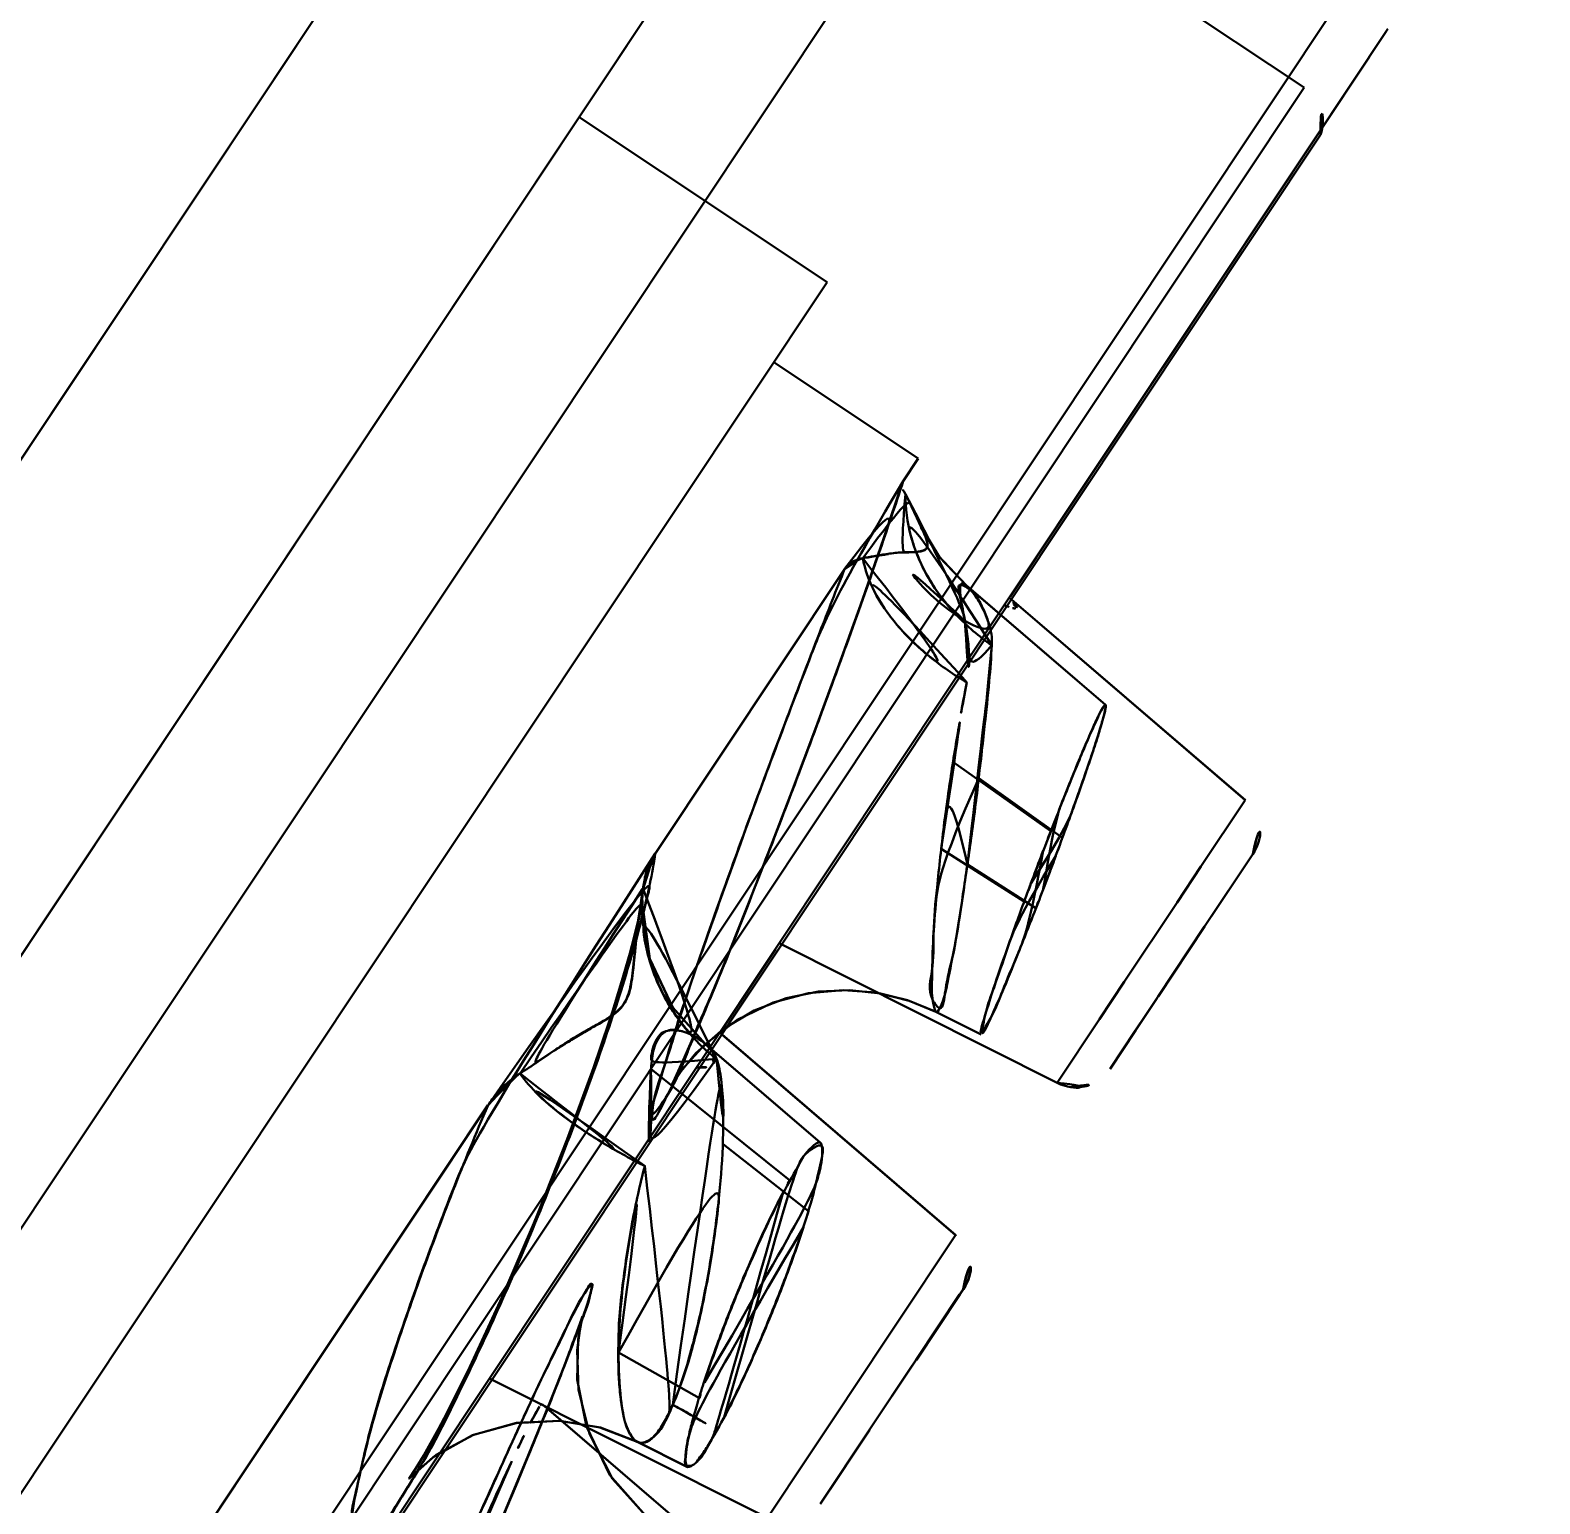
# Model space of a CAD drawing. Extents: x 16296684858 to 16296688009, y -37409618718 to -37409616409.
# Drawn here: x 16296686773.65 to 16296686784.63, y -37409617567.05 to -37409617556.33 of the extents above; entities that cross this region are included whole.
import ezdxf

# ---------------------------------------------------------------- set-up
doc = ezdxf.new("R2010")
doc.units = 0
doc.header["$LTSCALE"] = 10
doc.header["$MEASUREMENT"] = 0
doc.header["$PDMODE"] = 3
doc.header["$PDSIZE"] = -10
doc.layers.get('0').update_dxf_attribs({"linetype": 'CONTINUOUS'})
doc.layers.get('DEFPOINTS').update_dxf_attribs({"linetype": 'CONTINUOUS'})
doc.styles.add('Daelim Dimension', font='')
doc.styles.get('Daelim Dimension').set_extended_font_data('나눔고딕')
doc.dimstyles.new('DEFAULT', dxfattribs={"dimscale": 2, "dimtxt": 2, "dimasz": 2, "dimexe": 0, "dimexo": 2, "dimgap": 1, "dimtad": 1, "dimdec": 1, "dimzin": 9, "dimdsep": 46, "dimtxsty": 'Daelim Dimension', "dimcen": 0.5, "dimclrd": 252, "dimclre": 252, "dimclrt": 3, "dimadec": 1, "dimazin": 0, "dimtfac": 1, "dimtdec": 1, "dimtix": 1, "dimtmove": 0, "dimatfit": 3, "dimfxl": 1, "dimtolj": 1, "dimtzin": 1, "dimlwd": 9, "dimlwe": 9, "dimarcsym": 0})

# ---------------------------------------------------------------- blocks, each defined once
blk = doc.blocks.new('*D18')
at = {"color": 5, "lineweight": 9, "ltscale": 0.5, "transparency": 16777216}
for p, q in [((16296686647.237181, -37409618005.826988), (16296686647.237181, -37409617114.689346)), ((16296687202.637119, -37409617350.312553), (16296687202.637119, -37409617114.689346)), ((16296686655.237181, -37409617116.689346), (16296687194.637119, -37409617116.689346))]:
    blk.add_line(p, q, dxfattribs=at)
at = {"color": 5, "ltscale": 0.5, "transparency": 16777216}
for points in [[(16296686655.237181, -37409617115.356018), (16296686655.237181, -37409617118.02269), (16296686647.237181, -37409617116.689346)], [(16296687194.637119, -37409617115.356018), (16296687194.637119, -37409617118.02269), (16296687202.637119, -37409617116.689346)]]:
    blk.add_solid(points, dxfattribs=at)
at = {"layer": 'DEFPOINTS', "color": 0, "ltscale": 0.5, "transparency": 16777216}
for p in [(16296687202.637119, -37409617116.689346), (16296687202.637119, -37409617354.312553), (16296686647.237181, -37409618009.826988)]:
    blk.add_point(p, dxfattribs=at)
at = {"color": 7, "ltscale": 0.5, "transparency": 16777216, "insert": (16296686924.937149, -37409617103.916817), "char_height": 20, "attachment_point": 5, "style": 'Daelim Dimension'}
blk.add_mtext('\\A1;555', dxfattribs=at)

msp = doc.modelspace()

# ---------------------------------------------------------------- linework, layer by layer
at = {"color": 7, "linetype": 'Continuous', "lineweight": 30}
for p, q in [((16296686777.30574, -37409617553.862343), (16296686757.02877, -37409617584.328484)), ((16296686757.034849, -37409617584.328484), (16296686777.30608, -37409617553.862343)), ((16296686778.97077, -37409617554.97036), (16296686758.693859, -37409617585.436478)), ((16296686780.27706, -37409617554.993179), (16296686759.609501, -37409617586.045883)), ((16296686782.917721, -37409617556.750427), (16296686780.27706, -37409617554.993179)), ((16296686783.557409, -37409617555.541649), (16296686778.732981, -37409617562.788857)), ((16296686758.699869, -37409617585.436478), (16296686778.52722, -37409617555.637398)), ((16296686783.5268, -37409617556.322487), (16296686780.78133, -37409617560.450394)), ((16296686780.779131, -37409617560.449173), (16296686783.51362, -37409617556.342216)), ((16296686780.78133, -37409617560.450394), (16296686783.391781, -37409617556.525383)), ((16296686762.25016, -37409617587.803146), (16296686782.917721, -37409617556.750427)), ((16296686783.225981, -37409617556.775238), (16296686780.781361, -37409617560.450417)), ((16296686758.694, -37409617585.436478), (16296686777.643881, -37409617556.964546)), ((16296686777.643881, -37409617556.964546), (16296686779.44783, -37409617558.165024)), ((16296686762.491091, -37409617587.96347), (16296686783.036289, -37409617557.094589)), ((16296686779.44783, -37409617558.165024), (16296686760.49795, -37409617586.636948)), ((16296686780.111389, -37409617559.447441), (16296686779.06003, -37409617558.747787)), ((16296686780.111389, -37409617559.447441), (16296686780.00131, -37409617559.612411)), ((16296686779.577681, -37409617560.248444), (16296686778.198561, -37409617562.320007)), ((16296686778.20093, -37409617562.320183), (16296686779.57888, -37409617560.248642)), ((16296686781.473249, -37409617561.239357), (16296686780.46035, -37409617560.370102)), ((16296686781.472811, -37409617561.240112), (16296686780.46702, -37409617560.376991)), ((16296686779.07169, -37409617563.014313), (16296686780.77911, -37409617560.44915)), ((16296686782.48901, -37409617561.93222), (16296686780.77265, -37409617560.458923)), ((16296686782.489929, -37409617561.93222), (16296686780.77298, -37409617560.458397)), ((16296686781.074129, -37409617562.158401), (16296686780.362551, -37409617561.654442)), ((16296686781.16036, -37409617562.206306), (16296686780.55092, -37409617561.773872)), ((16296686782.16729, -37409617562.415527), (16296686782.48901, -37409617561.93222)), ((16296686780.88241, -37409617562.669853), (16296686780.278589, -37409617562.287804)), ((16296686782.19381, -37409617562.851196), (16296686782.54335, -37409617562.32605)), ((16296686782.24379, -37409617562.777519), (16296686782.544279, -37409617562.32605)), ((16296686780.966709, -37409617562.717667), (16296686780.46804, -37409617562.40181)), ((16296686781.993299, -37409617562.676964), (16296686782.16729, -37409617562.415527)), ((16296686781.60848, -37409617563.255249), (16296686781.993299, -37409617562.676964)), ((16296686778.732981, -37409617562.788857), (16296686772.690981, -37409617571.866707)), ((16296686782.19381, -37409617562.851196), (16296686781.85474, -37409617563.360741)), ((16296686776.96261, -37409617566.183113), (16296686779.07169, -37409617563.014313)), ((16296686779.0744, -37409617563.016037), (16296686778.669729, -37409617563.624252)), ((16296686781.120609, -37409617563.988533), (16296686779.098511, -37409617562.974068)), ((16296686781.42874, -37409617563.525337), (16296686781.60848, -37409617563.255249)), ((16296686781.589531, -37409617563.759323), (16296686781.863079, -37409617563.348213)), ((16296686780.23974, -37409617563.472099), (16296686780.569099, -37409617563.637558)), ((16296686781.59046, -37409617563.759323), (16296686781.84753, -37409617563.373169)), ((16296686781.120609, -37409617563.988533), (16296686781.42874, -37409617563.525337)), ((16296686780.38233, -37409617565.096626), (16296686778.666229, -37409617563.623543)), ((16296686780.385019, -37409617565.096626), (16296686778.6672, -37409617563.622078)), ((16296686781.50489, -37409617563.886574), (16296686781.69042, -37409617563.607857)), ((16296686781.505831, -37409617563.886574), (16296686781.691351, -37409617563.607857)), ((16296686779.397039, -37409617564.423119), (16296686778.55829, -37409617563.703148)), ((16296686779.400209, -37409617564.424461), (16296686778.564381, -37409617563.707069)), ((16296686779.175579, -37409617564.696426), (16296686778.166, -37409617563.886864)), ((16296686776.97909, -37409617564.152046), (16296686774.38818, -37409617568.044724)), ((16296686774.392019, -37409617568.045067), (16296686776.9821, -37409617564.152206)), ((16296686779.313749, -37409617564.923363), (16296686778.69202, -37409617564.433937)), ((16296686780.290621, -37409617565.23436), (16296686780.38233, -37409617565.096626)), ((16296686780.383801, -37409617565.098427), (16296686780.385019, -37409617565.096626)), ((16296686780.04015, -37409617565.610703), (16296686780.290621, -37409617565.23436)), ((16296686780.411289, -37409617565.528664), (16296686780.094959, -37409617566.003853)), ((16296686780.41398, -37409617565.528664), (16296686780.097651, -37409617566.003853)), ((16296686780.22381, -37409617565.810257), (16296686780.43668, -37409617565.490463)), ((16296686780.226629, -37409617565.810043), (16296686780.43936, -37409617565.490463)), ((16296686779.875111, -37409617565.858673), (16296686780.04015, -37409617565.610703)), ((16296686780.369761, -37409617565.594994), (16296686780.25383, -37409617565.769188)), ((16296686779.496361, -37409617566.427841), (16296686779.875111, -37409617565.858673)), ((16296686779.91737, -37409617566.270714), (16296686780.22381, -37409617565.810257)), ((16296686778.5191, -37409617566.281693), (16296686777.9317, -37409617565.950882)), ((16296686780.094959, -37409617566.003853), (16296686779.73979, -37409617566.537582)), ((16296686772.998911, -37409617572.138779), (16296686776.962629, -37409617566.183128)), ((16296686779.013941, -37409617567.152939), (16296686776.99222, -37409617566.13868)), ((16296686779.87748, -37409617568.474808), (16296686777.37532, -37409617566.327011)), ((16296686779.87821, -37409617568.474808), (16296686777.42087, -37409617566.365463)), ((16296686779.31262, -37409617566.703957), (16296686779.496361, -37409617566.427841)), ((16296686779.39822, -37409617567.050972), (16296686779.754299, -37409617566.51577)), ((16296686779.400909, -37409617567.050972), (16296686779.75909, -37409617566.512627)), ((16296686778.066441, -37409617566.60022), (16296686778.433069, -37409617566.784157)), ((16296686778.0686, -37409617566.599213), (16296686778.435671, -37409617566.783386)), ((16296686779.013941, -37409617567.152939), (16296686779.31262, -37409617566.703957)), ((16296686779.46781, -37409617566.946457), (16296686779.58375, -37409617566.772247)), ((16296686779.470501, -37409617566.946457), (16296686779.58643, -37409617566.772247))]:
    msp.add_line(p, q, dxfattribs=at)
for points in [[(16296686779.997589, -37409617559.620049), (16296686779.861879, -37409617560.024727), (16296686779.702499, -37409617560.481194), (16296686779.533279, -37409617560.952011), (16296686779.36186, -37409617561.41787), (16296686779.19215, -37409617561.869392), (16296686779.02726, -37409617562.298866), (16296686778.87122, -37409617562.696823), (16296686778.727501, -37409617563.055443), (16296686778.59926, -37409617563.367683), (16296686778.489811, -37409617563.626289), (16296686778.40225, -37409617563.825233), (16296686778.34083, -37409617563.957474), (16296686778.31571, -37409617564.007767), (16296686778.35552, -37409617563.944077), (16296686778.49276, -37409617563.773804), (16296686778.694679, -37409617563.597031), (16296686778.91852, -37409617563.463242), (16296686779.15057, -37409617563.373978), (16296686779.38452, -37409617563.325668), (16296686779.61445, -37409617563.31501), (16296686779.83576, -37409617563.338333), (16296686780.045191, -37409617563.392197), (16296686780.239531, -37409617563.473091)], [(16296686779.99828, -37409617559.619942), (16296686779.846161, -37409617560.072197), (16296686779.668699, -37409617560.577667), (16296686779.478279, -37409617561.103867), (16296686779.283501, -37409617561.628731), (16296686779.09214, -37409617562.132118), (16296686778.911421, -37409617562.596298), (16296686778.74725, -37409617563.008003), (16296686778.603661, -37409617563.35849), (16296686778.483891, -37409617563.641312), (16296686778.3909, -37409617563.851593), (16296686778.330311, -37409617563.980423), (16296686778.31868, -37409617564.003929), (16296686778.39012, -37409617563.896896), (16296686778.558701, -37409617563.709923), (16296686778.7948, -37409617563.531357), (16296686779.055071, -37409617563.405746), (16296686779.31304, -37409617563.336372), (16296686779.564131, -37409617563.314034), (16296686779.805269, -37409617563.332527), (16296686780.032459, -37409617563.38707), (16296686780.241461, -37409617563.472847)], [(16296686780.45919, -37409617560.369476), (16296686780.25532, -37409617560.153267), (16296686780.131001, -37409617559.947548)], [(16296686780.465151, -37409617560.374763), (16296686780.266439, -37409617560.164429), (16296686780.13324, -37409617559.945702)], [(16296686778.10099, -37409617562.749153), (16296686778.10231, -37409617562.668602), (16296686778.08173, -37409617562.779877), (16296686778.0191, -37409617563.032249), (16296686777.9109, -37409617563.396744), (16296686777.75601, -37409617563.859993), (16296686777.558889, -37409617564.398232), (16296686777.329849, -37409617564.975143), (16296686777.086, -37409617565.54512), (16296686776.850611, -37409617566.054893), (16296686776.64562, -37409617566.461952), (16296686776.49048, -37409617566.739647), (16296686776.40839, -37409617566.867958), (16296686776.43668, -37409617566.837387), (16296686776.604771, -37409617566.695091), (16296686776.875311, -37409617566.549103), (16296686777.18614, -37409617566.46331), (16296686777.49836, -37409617566.44812), (16296686777.79595, -37409617566.496918), (16296686778.06679, -37409617566.60038)], [(16296686778.10379, -37409617562.748093), (16296686778.105289, -37409617562.663528), (16296686778.078609, -37409617562.799683), (16296686778.00247, -37409617563.094017), (16296686777.88068, -37409617563.494072), (16296686777.715521, -37409617563.97934), (16296686777.505699, -37409617564.541649), (16296686777.255569, -37409617565.158157), (16296686776.98863, -37409617565.765556), (16296686776.74099, -37409617566.281502), (16296686776.544149, -37409617566.651413), (16296686776.424191, -37409617566.848579), (16296686776.42296, -37409617566.854927), (16296686776.58322, -37409617566.712173), (16296686776.87043, -37409617566.551659), (16296686777.189939, -37409617566.462517), (16296686777.504629, -37409617566.447762), (16296686777.80073, -37409617566.496948), (16296686778.06856, -37409617566.599472)], [(16296686778.5585, -37409617563.703217), (16296686778.32365, -37409617563.439163), (16296686778.15678, -37409617563.085648), (16296686778.100809, -37409617562.672783)], [(16296686778.562241, -37409617563.704536), (16296686778.32711, -37409617563.440376), (16296686778.16011, -37409617563.087349), (16296686778.10354, -37409617562.675491)], [(16296686778.14975, -37409617567.160248), (16296686777.88764, -37409617566.86869), (16296686777.718929, -37409617566.542519), (16296686777.639441, -37409617566.222214), (16296686777.629801, -37409617565.933533), (16296686777.65732, -37409617565.737068), (16296686777.66988, -37409617565.686447), (16296686777.645611, -37409617565.758133), (16296686777.583469, -37409617565.926933), (16296686777.483259, -37409617566.185257), (16296686777.349001, -37409617566.519783), (16296686777.18321, -37409617566.922623), (16296686776.988251, -37409617567.386581)], [(16296686778.146999, -37409617567.15873), (16296686777.86853, -37409617566.841537), (16296686777.699039, -37409617566.488083), (16296686777.630699, -37409617566.147247), (16296686777.6366, -37409617565.854721), (16296686777.665779, -37409617565.699448), (16296686777.661989, -37409617565.709084), (16296686777.619061, -37409617565.8302), (16296686777.53978, -37409617566.039642), (16296686777.424669, -37409617566.331444), (16296686777.27486, -37409617566.700287), (16296686777.093399, -37409617567.136833)]]:
    msp.add_lwpolyline(points, dxfattribs=at)
for centre, radius, start, end in [((16296686785.20339, -37409617603.075577), 56.797292, 98.3044881, 146.3573463), ((16296686782.75153, -37409617557.000191), 0.3, 341.658694, 56.3579004), ((16296686649.663099, -37409617512.87841), 140.511484, 328.91043405, 341.65869405), ((16296686649.66275, -37409617512.878242), 138.511867, 330.10363244, 340.35434987), ((16296686791.21497, -37409617563.278999), 10.973333, 168.4159193, 171.4860045), ((16296686782.29361, -37409617562.159859), 0.3, 326.3573463, 49.3575449), ((16296686782.29454, -37409617562.159859), 0.3, 326.3573463, 49.3575449), ((16296686810.809311, -37409617573.653931), 31.879898, 158.8632158, 159.1354221), ((16296686761.554689, -37409617555.015572), 20.88274, 339.6025032, 339.8584965), ((16296686810.660271, -37409617573.618828), 31.726968, 159.5614428, 159.8125266), ((16296686752.262939, -37409617551.610367), 30.777931, 338.8457155, 339.1242054), ((16296686781.255131, -37409617563.72039), 0.3, 243.3576029, 326.3573463), ((16296686781.25606, -37409617563.72039), 0.3, 264.0683012, 326.3573463), ((16296686780.18693, -37409617565.324257), 0.3, 326.3573463, 49.3575449), ((16296686780.189619, -37409617565.324257), 0.3, 326.3573463, 49.3575449)]:
    msp.add_arc(centre, radius, start, end, dxfattribs=at)
for points, knots in [([(16296686780.002001, -37409617559.612259), (16296686779.94368, -37409617559.790237), (16296686779.809231, -37409617560.186256), (16296686779.5879, -37409617560.808693), (16296686779.341101, -37409617561.479759), (16296686779.083599, -37409617562.159058), (16296686778.830111, -37409617562.805183), (16296686778.61134, -37409617563.348251), (16296686778.4084, -37409617563.819923), (16296686778.31632, -37409617564.024773), (16296686778.16671, -37409617564.316963), (16296686778.188829, -37409617564.068382), (16296686778.274309, -37409617563.857162), (16296686778.40786, -37409617563.399986), (16296686778.59869, -37409617562.863564), (16296686778.82369, -37409617562.228127), (16296686779.07188, -37409617561.559334), (16296686779.32452, -37409617560.893646), (16296686779.495871, -37409617560.456833), (16296686779.578831, -37409617560.248734)], [0, 0, 0, 0, 0.060763469, 0.135671619, 0.214357524, 0.292608659, 0.371883795, 0.437682893, 0.487958095, 0.524713343, 0.540183569, 0.54997742, 0.580825435, 0.630215356, 0.695525243, 0.769087182, 0.847750854, 0.927312651, 1, 1, 1, 1]), ([(16296686779.577641, -37409617560.24852), (16296686779.51491, -37409617560.402328), (16296686779.36828, -37409617560.778664), (16296686779.133921, -37409617561.390648), (16296686778.888149, -37409617562.050163), (16296686778.66048, -37409617562.67849), (16296686778.47719, -37409617563.20932), (16296686778.314699, -37409617563.686447), (16296686778.24486, -37409617563.939949), (16296686778.125311, -37409617564.312447), (16296686778.36092, -37409617563.982109), (16296686778.44315, -37409617563.711273), (16296686778.669689, -37409617563.215973), (16296686778.89444, -37409617562.638008), (16296686779.14996, -37409617561.985863), (16296686779.40694, -37409617561.301277), (16296686779.64768, -37409617560.641708), (16296686779.84667, -37409617560.074493), (16296686779.95961, -37409617559.742661), (16296686780.001329, -37409617559.612373)], [0, 0, 0, 0, 0.054261221, 0.131926691, 0.213964052, 0.284559609, 0.348937635, 0.401379975, 0.438305533, 0.459021514, 0.48009426, 0.51923886, 0.576214668, 0.646290756, 0.726071896, 0.803626948, 0.885520933, 0.955311197, 1, 1, 1, 1]), ([(16296686779.70817, -37409617560.172752), (16296686779.74161, -37409617560.16787), (16296686779.807011, -37409617560.155342), (16296686779.905069, -37409617560.138451), (16296686780.00733, -37409617560.127998), (16296686780.09161, -37409617560.130623), (16296686780.19076, -37409617560.111557), (16296686780.167801, -37409617560.015694), (16296686780.129009, -37409617559.945999), (16296686780.091299, -37409617559.861038), (16296686780.056749, -37409617559.781807), (16296686780.032351, -37409617559.73082), (16296686780.01862, -37409617559.7062)], [0, 0, 0, 0, 0.11262627, 0.221362932, 0.333484522, 0.447407255, 0.525849201, 0.602315653, 0.710375854, 0.812247173, 0.906033293, 1, 1, 1, 1]), ([(16296686780.017771, -37409617559.70639), (16296686780.028219, -37409617559.72641), (16296686780.047041, -37409617559.7658), (16296686780.074039, -37409617559.823677), (16296686780.10029, -37409617559.878036), (16296686780.12546, -37409617559.928589), (16296686780.15185, -37409617559.987213), (16296686780.1803, -37409617560.040154), (16296686780.177679, -37409617560.115807), (16296686780.09833, -37409617560.128563), (16296686780.032591, -37409617560.131927), (16296686779.980921, -37409617560.134628), (16296686779.96125, -37409617560.135933)], [0, 0, 0, 0, 0.104889554, 0.20279247, 0.296807209, 0.385338533, 0.465566882, 0.593964408, 0.671589691, 0.763474017, 0.908350065, 1, 1, 1, 1]), ([(16296686780.01862, -37409617559.7062), (16296686780.01709, -37409617559.809471), (16296686780.046181, -37409617560.022659), (16296686780.17638, -37409617560.327316), (16296686780.381861, -37409617560.596024), (16296686780.554951, -37409617560.742233), (16296686780.645849, -37409617560.805038)], [0, 0, 0, 0, 0.233876065, 0.487017912, 0.74731201, 1, 1, 1, 1]), ([(16296686780.644991, -37409617560.805367), (16296686780.55278, -37409617560.741676), (16296686780.37908, -37409617560.594521), (16296686780.174089, -37409617560.324959), (16296686780.04504, -37409617560.021553), (16296686780.016239, -37409617559.80928), (16296686780.017771, -37409617559.70639)], [0, 0, 0, 0, 0.256285639, 0.515210444, 0.766989051, 1, 1, 1, 1]), ([(16296686779.57888, -37409617560.248642), (16296686779.596371, -37409617560.222359), (16296686779.640499, -37409617560.190498), (16296686779.68936, -37409617560.176689), (16296686779.70817, -37409617560.172752)], [0, 0, 0, 0, 0.621815623, 1, 1, 1, 1]), ([(16296686779.707359, -37409617560.17247), (16296686779.68829, -37409617560.176453), (16296686779.639339, -37409617560.190361), (16296686779.595079, -37409617560.222237), (16296686779.577681, -37409617560.248444)], [0, 0, 0, 0, 0.382357064, 1, 1, 1, 1]), ([(16296686779.707359, -37409617560.17247), (16296686779.7353, -37409617560.167412), (16296686779.79073, -37409617560.156517), (16296686779.87529, -37409617560.143257), (16296686779.93224, -37409617560.137871), (16296686779.96125, -37409617560.135933)], [0, 0, 0, 0, 0.331924338, 0.660271185, 1, 1, 1, 1]), ([(16296686779.707359, -37409617560.17247), (16296686779.723351, -37409617560.25621), (16296686779.78594, -37409617560.429314), (16296686779.955021, -37409617560.671341), (16296686780.18651, -37409617560.893433), (16296686780.369289, -37409617561.018539), (16296686780.46497, -37409617561.075577)], [0, 0, 0, 0, 0.208095085, 0.453977045, 0.723482528, 1, 1, 1, 1]), ([(16296686780.46492, -37409617561.077164), (16296686780.370729, -37409617561.020943), (16296686780.188801, -37409617560.896469), (16296686779.957291, -37409617560.67495), (16296686779.78701, -37409617560.431381), (16296686779.724131, -37409617560.257088), (16296686779.70817, -37409617560.172752)], [0, 0, 0, 0, 0.272197279, 0.543229006, 0.790609888, 1, 1, 1, 1]), ([(16296686780.450541, -37409617560.628853), (16296686780.386681, -37409617560.589218), (16296686780.264509, -37409617560.501289), (16296686780.096491, -37409617560.337646), (16296686780.00334, -37409617560.208687), (16296686779.96137, -37409617560.135811)], [0, 0, 0, 0, 0.32201608, 0.641545258, 1, 1, 1, 1]), ([(16296686780.45055, -37409617560.62886), (16296686780.43848, -37409617560.568748), (16296686780.427641, -37409617560.501472), (16296686780.38464, -37409617560.329376), (16296686780.525881, -37409617560.424179), (16296686780.567369, -37409617560.507393), (16296686780.62767, -37409617560.63456), (16296686780.64793, -37409617560.737183), (16296686780.644991, -37409617560.805367)], [0, 0, 0, 0, 0.233443462, 0.331842653, 0.480836455, 0.609652582, 0.740114905, 1, 1, 1, 1]), ([(16296686780.645849, -37409617560.805038), (16296686780.650579, -37409617560.75222), (16296686780.631571, -37409617560.644478), (16296686780.564739, -37409617560.504761), (16296686780.508051, -37409617560.417099), (16296686780.40382, -37409617560.311317), (16296686780.422409, -37409617560.517929), (16296686780.45668, -37409617560.64399), (16296686780.48542, -37409617560.851807), (16296686780.48238, -37409617560.999496), (16296686780.46492, -37409617561.077164)], [0, 0, 0, 0, 0.12807138, 0.258900437, 0.359624363, 0.413571511, 0.525312923, 0.640527535, 0.807704025, 1, 1, 1, 1]), ([(16296686780.826429, -37409617560.53492), (16296686780.82847, -37409617560.531853), (16296686780.824881, -37409617560.519974), (16296686780.80748, -37409617560.496292), (16296686780.787781, -37409617560.476357), (16296686780.77302, -37409617560.46225)], [0, 0, 0, 0, 0.119486036, 0.336479802, 1, 1, 1, 1]), ([(16296686780.73629, -37409617560.51371), (16296686780.741961, -37409617560.516121), (16296686780.76203, -37409617560.524361), (16296686780.782459, -37409617560.532066), (16296686780.797569, -37409617560.535767)], [0, 0, 0, 0, 0.283607893, 1, 1, 1, 1]), ([(16296686780.797569, -37409617560.535767), (16296686780.801001, -37409617560.536613), (16296686780.809839, -37409617560.538277), (16296686780.822969, -37409617560.540108), (16296686780.826429, -37409617560.53492)], [0, 0, 0, 0, 0.361070274, 1, 1, 1, 1]), ([(16296686780.45047, -37409617560.628906), (16296686780.46138, -37409617560.678818), (16296686780.476391, -37409617560.779488), (16296686780.485109, -37409617560.92939), (16296686780.47422, -37409617561.028084), (16296686780.465139, -37409617561.075417)], [0, 0, 0, 0, 0.340987135, 0.678225326, 1, 1, 1, 1]), ([(16296686780.645861, -37409617560.805023), (16296686780.64212, -37409617560.892891), (16296686780.62619, -37409617561.090424), (16296686780.59284, -37409617561.413231), (16296686780.565371, -37409617561.648232), (16296686780.55092, -37409617561.773872)], [0, 0, 0, 0, 0.271009824, 0.610321926, 1, 1, 1, 1]), ([(16296686780.46804, -37409617562.40181), (16296686780.48741, -37409617562.256287), (16296686780.527719, -37409617561.962593), (16296686780.57983, -37409617561.534843), (16296686780.61919, -37409617561.148148), (16296686780.639721, -37409617560.90992), (16296686780.64493, -37409617560.805443)], [0, 0, 0, 0, 0.274155019, 0.553608027, 0.804658619, 1, 1, 1, 1]), ([(16296686780.278589, -37409617562.287804), (16296686780.29365, -37409617562.144409), (16296686780.33065, -37409617561.863213), (16296686780.394251, -37409617561.459824), (16296686780.44182, -37409617561.199944), (16296686780.4648, -37409617561.077271)], [0, 0, 0, 0, 0.353057063, 0.694391098, 1, 1, 1, 1]), ([(16296686780.93055, -37409617562.539833), (16296686780.980009, -37409617562.407127), (16296686781.054371, -37409617562.211197), (16296686781.153839, -37409617561.956787), (16296686781.226709, -37409617561.774071), (16296686781.29743, -37409617561.602982), (16296686781.358549, -37409617561.457367), (16296686781.414921, -37409617561.338089), (16296686781.437889, -37409617561.283653), (16296686781.47653, -37409617561.226196), (16296686781.47192, -37409617561.289337), (16296686781.45339, -37409617561.342758), (16296686781.420971, -37409617561.461357), (16296686781.372749, -37409617561.605072), (16296686781.311729, -37409617561.785301), (16296686781.2397, -37409617561.988632), (16296686781.18774, -37409617562.131821), (16296686781.16036, -37409617562.206322)], [0, 0, 0, 0, 0.174873719, 0.258788631, 0.337101772, 0.41819929, 0.485695994, 0.536905971, 0.56918004, 0.580824351, 0.591321771, 0.620793513, 0.668546633, 0.733206126, 0.812045641, 0.902000182, 1, 1, 1, 1]), ([(16296686781.0205, -37409617562.577728), (16296686781.0702, -37409617562.447441), (16296686781.142521, -37409617562.254189), (16296686781.23439, -37409617562.001213), (16296686781.299681, -37409617561.817307), (16296686781.3599, -37409617561.64183), (16296686781.40988, -37409617561.490593), (16296686781.44965, -37409617561.359993), (16296686781.46488, -37409617561.303047), (16296686781.48097, -37409617561.229111), (16296686781.453171, -37409617561.2575), (16296686781.442381, -37409617561.280907), (16296686781.41279, -37409617561.33535), (16296686781.371731, -37409617561.427437), (16296686781.31041, -37409617561.568207), (16296686781.238791, -37409617561.741951), (16296686781.158279, -37409617561.942413), (16296686781.10281, -37409617562.084267), (16296686781.07415, -37409617562.158386)], [0, 0, 0, 0, 0.173098324, 0.256156645, 0.333876196, 0.415842071, 0.484518979, 0.537211547, 0.571257001, 0.584829451, 0.593506001, 0.604985077, 0.621247856, 0.667791179, 0.731967608, 0.810919708, 0.90136109, 1, 1, 1, 1]), ([(16296686780.46804, -37409617562.40181), (16296686780.451139, -37409617562.526863), (16296686780.416941, -37409617562.747459), (16296686780.366631, -37409617563.075218), (16296686780.312429, -37409617563.244881), (16296686780.28931, -37409617563.49575), (16296686780.171061, -37409617563.333893), (16296686780.227659, -37409617563.156372), (16296686780.21553, -37409617562.879868), (16296686780.251221, -37409617562.5308), (16296686780.29561, -37409617562.114777), (16296686780.33786, -37409617561.810944), (16296686780.361099, -37409617561.65522)], [0, 0, 0, 0, 0.131263074, 0.238660253, 0.321996033, 0.369376855, 0.397917109, 0.470242353, 0.565158388, 0.680847105, 0.836200217, 1, 1, 1, 1]), ([(16296686780.55092, -37409617561.773872), (16296686780.534821, -37409617561.918007), (16296686780.498699, -37409617562.198677), (16296686780.43833, -37409617562.602661), (16296686780.388201, -37409617562.945091), (16296686780.32839, -37409617563.23098), (16296686780.30427, -37409617563.365334), (16296686780.24291, -37409617563.502747), (16296686780.207069, -37409617563.369247), (16296686780.21273, -37409617563.240028), (16296686780.21373, -37409617562.979477), (16296686780.2411, -37409617562.660927), (16296686780.264509, -37409617562.420197), (16296686780.278589, -37409617562.287804)], [0, 0, 0, 0, 0.148613398, 0.290588144, 0.415948308, 0.511035753, 0.570220503, 0.592264768, 0.612131559, 0.666379047, 0.75385751, 0.863547999, 1, 1, 1, 1]), ([(16296686778.19858, -37409617562.319969), (16296686778.177099, -37409617562.469193), (16296686778.10475, -37409617562.800171), (16296686777.948111, -37409617563.326134), (16296686777.744129, -37409617563.929939), (16296686777.50062, -37409617564.575447), (16296686777.238819, -37409617565.218788), (16296686776.977209, -37409617565.813004), (16296686776.72986, -37409617566.326683), (16296686776.51259, -37409617566.754257), (16296686776.302271, -37409617567.078568), (16296686776.188669, -37409617567.275177), (16296686776.00922, -37409617567.38813), (16296686775.970421, -37409617567.170776), (16296686776.030359, -37409617566.931587), (16296686776.12063, -37409617566.496407), (16296686776.289961, -37409617565.966667), (16296686776.501459, -37409617565.352386), (16296686776.736071, -37409617564.737534), (16296686776.899639, -37409617564.335213), (16296686776.97897, -37409617564.152222)], [0, 0, 0, 0, 0.050742943, 0.113764405, 0.184669762, 0.265192367, 0.34594333, 0.418370588, 0.483813076, 0.537341782, 0.581114124, 0.609799412, 0.621816918, 0.634237557, 0.664828315, 0.714899569, 0.778340044, 0.853895331, 0.932871996, 1, 1, 1, 1]), ([(16296686778.10923, -37409617562.577103), (16296686778.11388, -37409617562.544388), (16296686778.12644, -37409617562.481956), (16296686778.15707, -37409617562.395271), (16296686778.185341, -37409617562.343613), (16296686778.20093, -37409617562.320183)], [0, 0, 0, 0, 0.360678663, 0.692897347, 1, 1, 1, 1]), ([(16296686778.198561, -37409617562.320007), (16296686778.18277, -37409617562.343727), (16296686778.154449, -37409617562.39579), (16296686778.12372, -37409617562.482697), (16296686778.111059, -37409617562.545029), (16296686778.1064, -37409617562.577621)], [0, 0, 0, 0, 0.31022629, 0.641559098, 1, 1, 1, 1]), ([(16296686781.01984, -37409617562.299828), (16296686780.97175, -37409617562.42601), (16296686780.88129, -37409617562.667671), (16296686780.763399, -37409617562.994293), (16296686780.66077, -37409617563.291023), (16296686780.612829, -37409617563.446922), (16296686780.53966, -37409617563.682327), (16296686780.672319, -37409617563.465927), (16296686780.724701, -37409617563.309418), (16296686780.8489, -37409617563.024101), (16296686780.9244, -37409617562.827026), (16296686780.966709, -37409617562.717667)], [0, 0, 0, 0, 0.169311577, 0.321050314, 0.444921082, 0.537101586, 0.585090228, 0.636750707, 0.728032814, 0.85297274, 1, 1, 1, 1]), ([(16296686781.11175, -37409617562.337631), (16296686781.063259, -37409617562.467728), (16296686780.97101, -37409617562.710678), (16296686780.84403, -37409617563.032944), (16296686780.727489, -37409617563.317772), (16296686780.66131, -37409617563.464447), (16296686780.56053, -37409617563.690437), (16296686780.604851, -37409617563.438217), (16296686780.669279, -37409617563.284714), (16296686780.76613, -37409617562.984032), (16296686780.840919, -37409617562.7827), (16296686780.88241, -37409617562.669853)], [0, 0, 0, 0, 0.173323566, 0.32184585, 0.441671463, 0.53255296, 0.580990133, 0.632869451, 0.724365038, 0.849915066, 1, 1, 1, 1]), ([(16296686776.981991, -37409617564.152382), (16296686776.893641, -37409617564.358467), (16296686776.721331, -37409617564.781013), (16296686776.485161, -37409617565.407089), (16296686776.282709, -37409617565.996849), (16296686776.12615, -37409617566.498466), (16296686776.03121, -37409617566.916679), (16296686775.983419, -37409617567.151299), (16296686775.998051, -37409617567.381897), (16296686776.19058, -37409617567.288307), (16296686776.30817, -37409617567.06636), (16296686776.544201, -37409617566.70681), (16296686776.78096, -37409617566.227768), (16296686777.04767, -37409617565.664429), (16296686777.32024, -37409617565.028572), (16296686777.585329, -37409617564.364449), (16296686777.8232, -37409617563.709541), (16296686778.01259, -37409617563.131538), (16296686778.134609, -37409617562.6717), (16296686778.194599, -37409617562.414307), (16296686778.201019, -37409617562.320053)], [0, 0, 0, 0, 0.075486903, 0.153537088, 0.225488211, 0.28457722, 0.332676131, 0.36360609, 0.3775461, 0.389098966, 0.418102896, 0.467473398, 0.530695699, 0.598896452, 0.676977113, 0.763650688, 0.83955759, 0.911565011, 0.968192448, 1, 1, 1, 1]), ([(16296686778.1064, -37409617562.577621), (16296686778.100941, -37409617562.622704), (16296686778.088341, -37409617562.708504), (16296686778.07119, -37409617562.831993), (16296686778.05825, -37409617562.945419), (16296686778.047951, -37409617563.049751), (16296686778.038601, -37409617563.145058), (16296686778.028521, -37409617563.230888), (16296686778.01466, -37409617563.306892), (16296686777.993071, -37409617563.373947), (16296686777.958441, -37409617563.433327), (16296686777.906151, -37409617563.484154), (16296686777.838011, -37409617563.529373), (16296686777.756941, -37409617563.575317), (16296686777.665871, -37409617563.62664), (16296686777.56679, -37409617563.686211), (16296686777.45948, -37409617563.755638), (16296686777.34136, -37409617563.835732), (16296686777.257851, -37409617563.891563), (16296686777.212601, -37409617563.919662)], [0, 0, 0, 0, 0.077187577, 0.147442294, 0.211959504, 0.271252297, 0.325693038, 0.374806438, 0.418119307, 0.456862666, 0.494030795, 0.533747071, 0.579612066, 0.632763184, 0.692173725, 0.757334515, 0.829275849, 0.909455766, 1, 1, 1, 1]), ([(16296686778.10923, -37409617562.577103), (16296686778.098, -37409617562.692627), (16296686778.106211, -37409617562.931183), (16296686778.20808, -37409617563.275833), (16296686778.39216, -37409617563.579536), (16296686778.55652, -37409617563.74472), (16296686778.644251, -37409617563.814247)], [0, 0, 0, 0, 0.247659071, 0.505764127, 0.760726551, 1, 1, 1, 1]), ([(16296686777.21533, -37409617563.91996), (16296686777.2596, -37409617563.892433), (16296686777.34153, -37409617563.837883), (16296686777.457479, -37409617563.759613), (16296686777.562731, -37409617563.691643), (16296686777.65963, -37409617563.633293), (16296686777.74856, -37409617563.583031), (16296686777.827909, -37409617563.538353), (16296686777.895451, -37409617563.495293), (16296686777.949409, -37409617563.448013), (16296686777.988079, -37409617563.391479), (16296686778.012819, -37409617563.324883), (16296686778.02837, -37409617563.24807), (16296686778.039141, -37409617563.160599), (16296686778.04878, -37409617563.063004), (16296686778.059389, -37409617562.955833), (16296686778.072689, -37409617562.83918), (16296686778.090429, -37409617562.712013), (16296686778.10354, -37409617562.623573), (16296686778.10923, -37409617562.577103)], [0, 0, 0, 0, 0.088588343, 0.167192519, 0.237702342, 0.301443073, 0.359353993, 0.411255112, 0.456186038, 0.49529127, 0.532261594, 0.571255772, 0.615164485, 0.665179624, 0.72095558, 0.781836632, 0.848143283, 0.920440473, 1, 1, 1, 1]), ([(16296686778.64155, -37409617563.814491), (16296686778.55337, -37409617563.744614), (16296686778.38879, -37409617563.579086), (16296686778.20491, -37409617563.275131), (16296686778.10339, -37409617562.93103), (16296686778.095209, -37409617562.69294), (16296686778.1064, -37409617562.577621)], [0, 0, 0, 0, 0.240522954, 0.495094634, 0.752770035, 1, 1, 1, 1]), ([(16296686778.644251, -37409617563.814247), (16296686778.631769, -37409617563.777222), (16296686778.580379, -37409617563.713631), (16296686778.486521, -37409617563.646553), (16296686778.3883, -37409617563.607887), (16296686778.28437, -37409617563.595573), (16296686778.203501, -37409617563.67662), (16296686778.17259, -37409617563.797752), (16296686778.164009, -37409617563.948387), (16296686778.171961, -37409617564.127953), (16296686778.168159, -37409617564.34726), (16296686778.14854, -37409617564.509804), (16296686778.12429, -37409617564.595932)], [0, 0, 0, 0, 0.080077621, 0.16021698, 0.234697699, 0.29797159, 0.358638553, 0.448511263, 0.550135252, 0.667477655, 0.816605285, 1, 1, 1, 1]), ([(16296686778.64147, -37409617563.814583), (16296686778.629709, -37409617563.79055), (16296686778.607121, -37409617563.752548), (16296686778.565281, -37409617563.707298), (16296686778.52216, -37409617563.674438), (16296686778.47505, -37409617563.64473), (16296686778.41885, -37409617563.618637), (16296686778.355789, -37409617563.605293), (16296686778.293131, -37409617563.60598), (16296686778.23789, -37409617563.626732), (16296686778.20372, -37409617563.677353), (16296686778.178101, -37409617563.738182), (16296686778.165211, -37409617563.811668), (16296686778.166201, -37409617563.861397), (16296686778.16601, -37409617563.886841)], [0, 0, 0, 0, 0.105686621, 0.172917483, 0.242214251, 0.319144657, 0.392651594, 0.485799774, 0.571012501, 0.638436691, 0.708486291, 0.803802179, 0.899468824, 1, 1, 1, 1]), ([(16296686778.62101, -37409617563.847641), (16296686778.625811, -37409617563.840439), (16296686778.637791, -37409617563.797836), (16296686778.61664, -37409617563.75576), (16296686778.60051, -37409617563.726219)], [0, 0, 0, 0, 0.204826729, 1, 1, 1, 1]), ([(16296686778.166, -37409617563.886864), (16296686778.168699, -37409617563.964851), (16296686778.16781, -37409617564.123093), (16296686778.166809, -37409617564.360626), (16296686778.139709, -37409617564.518211), (16296686778.12199, -37409617564.595078)], [0, 0, 0, 0, 0.32907014, 0.667417215, 1, 1, 1, 1]), ([(16296686778.325239, -37409617566.33036), (16296686778.36758, -37409617566.23642), (16296686778.44721, -37409617565.994087), (16296686778.545099, -37409617565.606796), (16296686778.620131, -37409617565.175629), (16296686778.671431, -37409617564.759712), (16296686778.69713, -37409617564.37867), (16296686778.68924, -37409617564.065613), (16296686778.666121, -37409617563.883911), (16296686778.64147, -37409617563.814583)], [0, 0, 0, 0, 0.120673704, 0.297622178, 0.467629117, 0.632606909, 0.788347103, 0.913853683, 1, 1, 1, 1]), ([(16296686778.49824, -37409617563.876213), (16296686778.51112, -37409617563.877434), (16296686778.552151, -37409617563.880173), (16296686778.6045, -37409617563.872437), (16296686778.62101, -37409617563.847641)], [0, 0, 0, 0, 0.302821589, 1, 1, 1, 1]), ([(16296686778.644529, -37409617563.813919), (16296686778.662029, -37409617563.861801), (16296686778.683729, -37409617563.98159), (16296686778.696489, -37409617564.189163), (16296686778.694731, -37409617564.346474), (16296686778.69202, -37409617564.433937)], [0, 0, 0, 0, 0.244967295, 0.579433085, 1, 1, 1, 1]), ([(16296686776.9821, -37409617564.152206), (16296686777.00174, -37409617564.122681), (16296686777.045891, -37409617564.065277), (16296686777.124439, -37409617563.987411), (16296686777.183889, -37409617563.941582), (16296686777.21533, -37409617563.91996)], [0, 0, 0, 0, 0.321353388, 0.654176992, 1, 1, 1, 1]), ([(16296686777.212601, -37409617563.919662), (16296686777.18074, -37409617563.941551), (16296686777.12089, -37409617563.987831), (16296686777.04237, -37409617564.065857), (16296686776.998449, -37409617564.122917), (16296686776.97909, -37409617564.152046)], [0, 0, 0, 0, 0.350157337, 0.683320763, 1, 1, 1, 1]), ([(16296686777.212601, -37409617563.919662), (16296686777.253389, -37409617563.976952), (16296686777.36105, -37409617564.099022), (16296686777.57262, -37409617564.268967), (16296686777.83234, -37409617564.439949), (16296686778.0236, -37409617564.5448), (16296686778.122, -37409617564.595078)], [0, 0, 0, 0, 0.183321646, 0.427312385, 0.709785247, 1, 1, 1, 1]), ([(16296686778.12429, -37409617564.595932), (16296686778.02639, -37409617564.545914), (16296686777.83544, -37409617564.44117), (16296686777.57585, -37409617564.270218), (16296686777.363911, -37409617564.099861), (16296686777.25614, -37409617563.97744), (16296686777.21533, -37409617563.91996)], [0, 0, 0, 0, 0.288759322, 0.571798567, 0.816306709, 1, 1, 1, 1]), ([(16296686778.555281, -37409617566.168167), (16296686778.592699, -37409617566.054314), (16296686778.67572, -37409617565.820808), (16296686778.8116, -37409617565.474068), (16296686778.95841, -37409617565.138329), (16296686779.093451, -37409617564.846992), (16296686779.227989, -37409617564.615112), (16296686779.29508, -37409617564.486748), (16296686779.40917, -37409617564.394463), (16296686779.417669, -37409617564.546417), (16296686779.37767, -37409617564.685638), (16296686779.339911, -37409617564.83828), (16296686779.313749, -37409617564.923347)], [0, 0, 0, 0, 0.145459495, 0.300595155, 0.452353148, 0.588455358, 0.695393094, 0.763406608, 0.791589497, 0.821395365, 0.891983409, 1, 1, 1, 1]), ([(16296686778.69874, -37409617566.420502), (16296686778.750629, -37409617566.321297), (16296686778.854031, -37409617566.107857), (16296686779.0002, -37409617565.774292), (16296686779.13843, -37409617565.428101), (16296686779.253481, -37409617565.106697), (16296686779.349739, -37409617564.81015), (16296686779.384951, -37409617564.633148), (16296686779.443411, -37409617564.398018), (16296686779.234329, -37409617564.532669), (16296686779.21208, -37409617564.631447), (16296686779.175579, -37409617564.696426)], [0, 0, 0, 0, 0.136569348, 0.289067689, 0.444749294, 0.589048968, 0.71247709, 0.804503132, 0.856652193, 0.909093013, 1, 1, 1, 1]), ([(16296686778.12199, -37409617564.595078), (16296686778.104309, -37409617564.662201), (16296686778.070351, -37409617564.802353), (16296686778.026541, -37409617565.021019), (16296686777.9884, -37409617565.25145), (16296686777.956949, -37409617565.48349), (16296686777.93331, -37409617565.707802), (16296686777.92906, -37409617565.915573), (16296686777.92919, -37409617566.097397), (16296686777.94099, -37409617566.246384), (16296686777.957239, -37409617566.360626), (16296686777.975229, -37409617566.445587), (16296686777.994749, -37409617566.508453), (16296686778.02124, -37409617566.559418), (16296686778.05895, -37409617566.606392), (16296686778.12528, -37409617566.610962), (16296686778.172939, -37409617566.576973), (16296686778.20949, -37409617566.538033), (16296686778.240271, -37409617566.494019), (16296686778.26951, -37409617566.448227), (16296686778.29274, -37409617566.392212), (16296686778.328739, -37409617566.355209), (16296686778.32526, -37409617566.33033)], [0, 0, 0, 0, 0.084704549, 0.1759551, 0.272117761, 0.369700891, 0.461769229, 0.547166584, 0.623190662, 0.68357919, 0.729421377, 0.763893373, 0.789641848, 0.809165832, 0.834479995, 0.858822992, 0.881530341, 0.903704018, 0.924021287, 0.947073349, 0.969328793, 1, 1, 1, 1]), ([(16296686777.932011, -37409617565.950142), (16296686777.93092, -37409617566.063301), (16296686777.94186, -37409617566.256233), (16296686777.971029, -37409617566.471626), (16296686778.07062, -37409617566.637718), (16296686778.225229, -37409617566.55085), (16296686778.30801, -37409617566.377953), (16296686778.41457, -37409617566.11689), (16296686778.510731, -37409617565.766197), (16296686778.595421, -37409617565.34639), (16296686778.66115, -37409617564.894783), (16296686778.684839, -37409617564.586548), (16296686778.689659, -37409617564.436371)], [0, 0, 0, 0, 0.112679544, 0.187119894, 0.229950162, 0.267247196, 0.330597207, 0.424399895, 0.545840905, 0.692596951, 0.850395376, 1, 1, 1, 1]), ([(16296686777.9317, -37409617565.950882), (16296686777.93166, -37409617565.845413), (16296686777.943489, -37409617565.628159), (16296686777.983749, -37409617565.290962), (16296686778.042259, -37409617564.944077), (16296686778.09549, -37409617564.710083), (16296686778.124149, -37409617564.596039)], [0, 0, 0, 0, 0.230747286, 0.475295091, 0.742720954, 1, 1, 1, 1]), ([(16296686779.12785, -37409617564.785263), (16296686779.102671, -37409617564.833443), (16296686779.05121, -37409617564.935944), (16296686778.974661, -37409617565.097847), (16296686778.89646, -37409617565.272324), (16296686778.81896, -37409617565.454193), (16296686778.744141, -37409617565.639008), (16296686778.673479, -37409617565.822952), (16296686778.60869, -37409617566.001259), (16296686778.55147, -37409617566.168983), (16296686778.50355, -37409617566.321053), (16296686778.465851, -37409617566.45388), (16296686778.440149, -37409617566.561722), (16296686778.422859, -37409617566.647171), (16296686778.41884, -37409617566.707993), (16296686778.406111, -37409617566.787064), (16296686778.486731, -37409617566.769333), (16296686778.5145, -37409617566.722153), (16296686778.54888, -37409617566.679062), (16296686778.57863, -37409617566.632309), (16296686778.612591, -37409617566.577904), (16296686778.634809, -37409617566.536629), (16296686778.648951, -37409617566.513046)], [0, 0, 0, 0, 0.065726156, 0.138662261, 0.21655225, 0.29689244, 0.377683595, 0.457626046, 0.535176302, 0.607071325, 0.671832062, 0.728094613, 0.773507883, 0.807199866, 0.830236963, 0.85466838, 0.87729445, 0.899674689, 0.922486381, 0.943352284, 0.966752359, 1, 1, 1, 1]), ([(16296686779.27726, -37409617565.037956), (16296686779.23864, -37409617565.155586), (16296686779.153601, -37409617565.394363), (16296686779.015181, -37409617565.745552), (16296686778.866211, -37409617566.083603), (16296686778.73037, -37409617566.37748), (16296686778.59362, -37409617566.602768), (16296686778.530331, -37409617566.733414), (16296686778.41732, -37409617566.805618), (16296686778.41983, -37409617566.653931), (16296686778.453489, -37409617566.51667), (16296686778.493401, -37409617566.365181), (16296686778.5191, -37409617566.281693)], [0, 0, 0, 0, 0.150266627, 0.307506298, 0.458440689, 0.59749151, 0.704075927, 0.767641032, 0.792252277, 0.823127058, 0.893975922, 1, 1, 1, 1]), ([(16296686777.096239, -37409617567.130379), (16296686777.175961, -37409617566.940468), (16296686777.319759, -37409617566.590286), (16296686777.507851, -37409617566.136673), (16296686777.638229, -37409617565.764267), (16296686777.716631, -37409617565.598511), (16296686777.74617, -37409617565.405708), (16296686777.620411, -37409617565.632507), (16296686777.53479, -37409617565.801521), (16296686777.34009, -37409617566.204597), (16296686777.12775, -37409617566.665466), (16296686776.87516, -37409617567.225304), (16296686776.607161, -37409617567.83271), (16296686776.424749, -37409617568.254517), (16296686776.332911, -37409617568.468842)], [0, 0, 0, 0, 0.120458071, 0.219759723, 0.29305889, 0.337423076, 0.350842586, 0.372107424, 0.42567876, 0.507458692, 0.610740588, 0.731438095, 0.863620579, 1, 1, 1, 1]), ([(16296686776.990179, -37409617567.382309), (16296686777.081221, -37409617567.167603), (16296686777.246759, -37409617566.771423), (16296686777.456421, -37409617566.260941), (16296686777.62023, -37409617565.830101), (16296686777.691839, -37409617565.647087), (16296686777.760851, -37409617565.407181), (16296686777.629391, -37409617565.597893), (16296686777.553221, -37409617565.77787), (16296686777.3591, -37409617566.16124), (16296686777.14345, -37409617566.635361), (16296686776.868561, -37409617567.241074), (16296686776.674681, -37409617567.683456), (16296686776.56946, -37409617567.923866)], [0, 0, 0, 0, 0.145418619, 0.264937011, 0.354010555, 0.40945337, 0.430889483, 0.44866498, 0.504090928, 0.588076433, 0.698059978, 0.836359181, 1, 1, 1, 1]), ([(16296686777.37178, -37409617566.325058), (16296686777.37079, -37409617566.325256), (16296686777.36401, -37409617566.330116), (16296686777.35988, -37409617566.337112), (16296686777.355989, -37409617566.342957)], [0, 0, 0, 0, 0.126100743, 1, 1, 1, 1]), ([(16296686778.32526, -37409617566.33033), (16296686778.361469, -37409617566.350143), (16296686778.433941, -37409617566.38974), (16296686778.54076, -37409617566.452538), (16296686778.61277, -37409617566.493042), (16296686778.64889, -37409617566.51313)], [0, 0, 0, 0, 0.333187374, 0.666408517, 1, 1, 1, 1]), ([(16296686777.356001, -37409617566.342972), (16296686777.3396, -37409617566.367607), (16296686777.302071, -37409617566.43824), (16296686777.266069, -37409617566.509369), (16296686777.243999, -37409617566.554451)], [0, 0, 0, 0, 0.370813174, 1, 1, 1, 1]), ([(16296686777.243999, -37409617566.554451), (16296686777.23711, -37409617566.568497), (16296686777.206869, -37409617566.630722), (16296686777.177231, -37409617566.693207), (16296686777.15449, -37409617566.741653)], [0, 0, 0, 0, 0.226376343, 1, 1, 1, 1]), ([(16296686777.15449, -37409617566.741653), (16296686776.95293, -37409617567.17083), (16296686776.668091, -37409617567.821114), (16296686776.33087, -37409617568.627449), (16296686776.182199, -37409617568.998894), (16296686776.1266, -37409617569.153633)], [0, 0, 0, 0, 0.542457165, 0.811900787, 1, 1, 1, 1])]:
    msp.add_open_spline(points, degree=3, knots=knots, dxfattribs=at)
for points in [[(16296686780.00131, -37409617559.612411), (16296686779.991461, -37409617559.627083), (16296686779.993099, -37409617559.64959), (16296686780.000931, -37409617559.665428)], [(16296686780.01862, -37409617559.7062), (16296686780.007389, -37409617559.68354), (16296686779.98218, -37409617559.654793), (16296686779.99617, -37409617559.633743)], [(16296686779.175579, -37409617564.696426), (16296686779.1649, -37409617564.715683), (16296686779.15428, -37409617564.73497), (16296686779.144079, -37409617564.754494)], [(16296686779.313749, -37409617564.923347), (16296686779.30599, -37409617564.948593), (16296686779.298201, -37409617564.973824), (16296686779.289961, -37409617564.998901)], [(16296686778.5191, -37409617566.281693), (16296686778.526791, -37409617566.256706), (16296686778.534519, -37409617566.231728), (16296686778.542681, -37409617566.206886)], [(16296686778.648951, -37409617566.513046), (16296686778.6598, -37409617566.49353), (16296686778.67061, -37409617566.473984), (16296686778.68096, -37409617566.454208)]]:
    msp.add_open_spline(points, degree=3, dxfattribs=at)

# ---------------------------------------------------------------- dimensions: what is measured, and where the dimension line sits
at = {"ltscale": 0.5}
dim = msp.add_linear_dim(base=(16296687202.637119, -37409617116.689346), p1=(16296686647.237181, -37409618009.826988), p2=(16296687202.637119, -37409617354.312553), dimstyle='DEFAULT', override={"dimtxt": 10, "dimasz": 4, "dimexe": 1, "dimdec": 0, "dimclrd": 5, "dimclre": 5, "dimclrt": 7}, dxfattribs=at)
dim.commit()
dim.dimension.update_dxf_attribs({"geometry": '*D18', "text_midpoint": (16296686924.937149, -37409617103.916817)})

doc.saveas('drawing.dxf')
